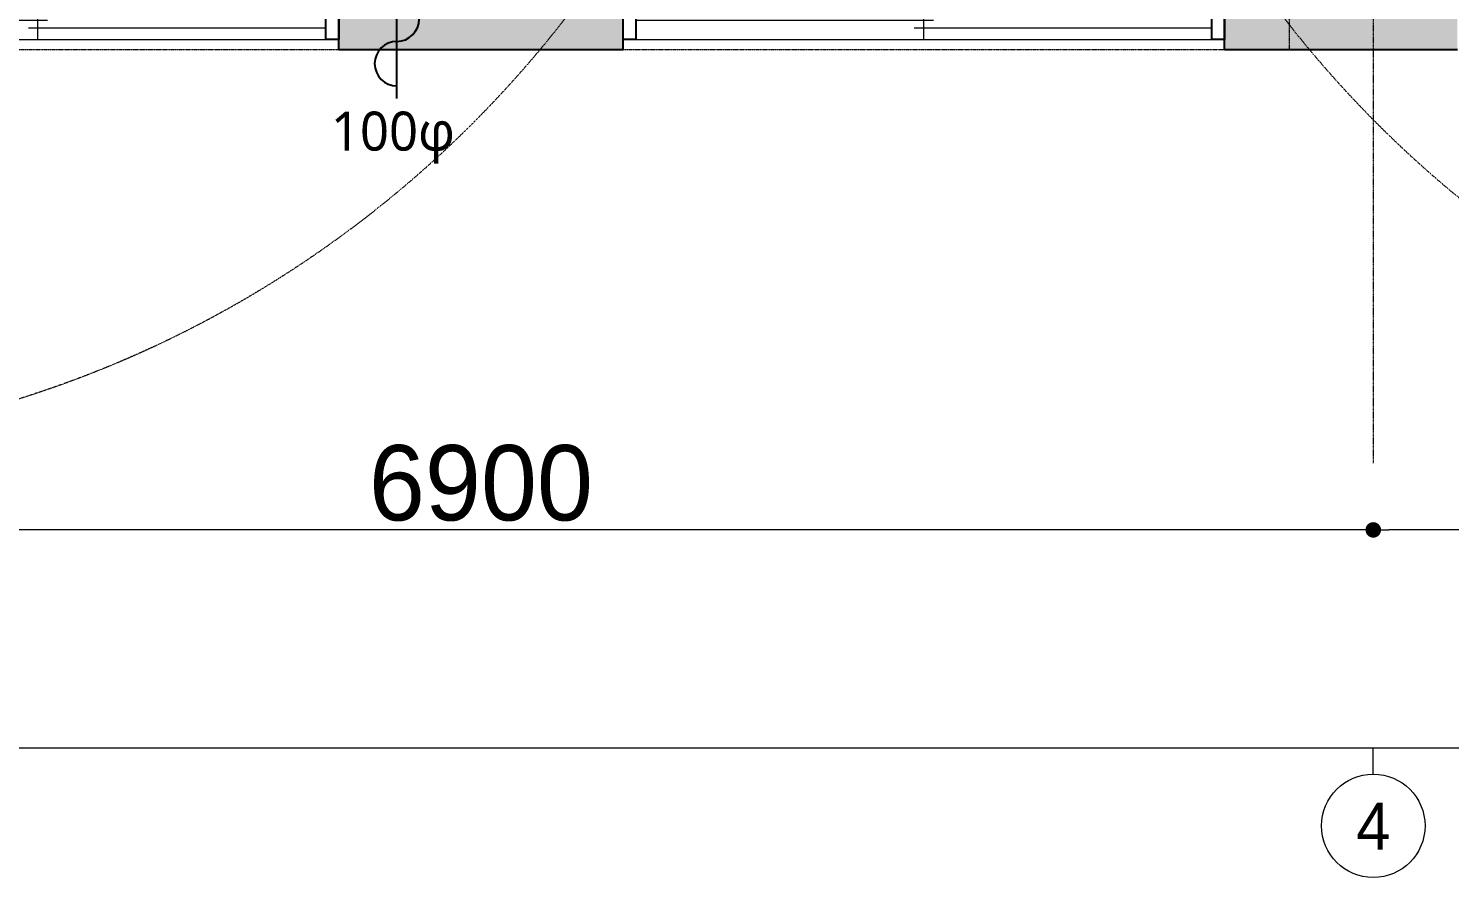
# Model space of a CAD drawing. Header units: millimetres. Extents: x -376000 to 292178, y -193032 to 188048.
# Drawn here: x -66328 to -60834, y 53324 to 56607 of the extents above; entities that cross this region are included whole.
import ezdxf

# ---------------------------------------------------------------- set-up
doc = ezdxf.new("R2010")
doc.units = ezdxf.units.MM
doc.header["$PDMODE"] = 1
doc.header["$PDSIZE"] = -2
for name, pattern in [('VW-01 短破線', [2.116125, 1.058062, -1.058062]), ('ラインタイプ-1', [2.116531, 1.058062, -1.058469]), ('ラインタイプ-28', [1.058161, 0.705383, -0.352778]), ('ラインタイプ-6', [5.291531, 3.175, -1.058062, 0.352704, -0.705764])]:
    doc.linetypes.add(name, pattern=pattern)
for name, color, linetype, lineweight in [('01_基準-寸法', 7, 'Continuous', 5), ('07_文字・記号', 7, 'Continuous', 9), ('_塗（壁） (2D)', 7, 'Continuous', 5), ('_天井プロット (2D)', 7, 'Continuous', 5), ('_平面図(既存部) (2D)', 7, 'Continuous', 5), ('_文字・記号 (2D)', 7, 'Continuous', 5), ('_梁 (2D)', 7, 'Continuous', 5)]:
    doc.layers.add(name, color=color, linetype=linetype, lineweight=lineweight)
for name, color, linetype, lineweight, true_color in [('02_0.25', 1, 'Continuous', 25, 0xff0000), ('03_0.15', 7, 'Continuous', 15, 0x990099), ('04_0.10', 7, 'Continuous', 9, 0x0099ff), ('05_0.05点線', 9, 'ラインタイプ-28', 5, 0x808080), ('06一点鎖線', 7, 'ラインタイプ-6', 9, 0x9999ff)]:
    doc.layers.add(name, color=color, linetype=linetype, lineweight=lineweight, true_color=true_color)
doc.styles.add('Hiragino Kaku Gothic Pro W3', font='', dxfattribs={"bigfont": 'Hiragino Kaku Gothic Pro W3'})
doc.styles.add('Hiragino Sans W3', font='', dxfattribs={"bigfont": 'Hiragino Sans W3'})
doc.styles.add('Yu Gothic UI Semilight', font='Yu Gothic UI Semilight.ttf')
doc.styles.add('ＭＳ Ｐゴシック', font='MS PGothic.ttf')
doc.styles.get('Hiragino Kaku Gothic Pro W3').set_extended_font_data('Hiragino Kaku Gothic Pro W3')
doc.styles.get('Hiragino Sans W3').set_extended_font_data('Hiragino Sans W3')
doc.dimstyles.new('RGT', dxfattribs={"dimtxt": 161.781684, "dimasz": 0.999939, "dimexe": 0, "dimexo": 1, "dimgap": 0.5, "dimtad": 1, "dimdsep": 46, "dimtxsty": 'Hiragino Sans W3', "dimblk": 'DOT', "dimblk1": 'DOT', "dimblk2": 'DOT', "dimcen": 0, "dimazin": 0, "dimtfac": 1, "dimtix": 1, "dimtmove": 0, "dimatfit": 0, "dimldrblk": 'VW_FILLEDARROW', "dimfxl": 1, "dimfrac": 2, "dimtolj": 1, "dimarcsym": 0})

# ---------------------------------------------------------------- blocks, each defined once
blk = doc.blocks.new('塗（壁） (2D)')
at = {"layer": '02_0.25', "linetype": 'Continuous', "lineweight": 0, "true_color": 0xaaaaaa}
for points in [[(-61453.7, 57173.6), (-60803.7, 57173.6), (-60803.7, 56523.6), (-61453.7, 56523.6)], [(-65128.7, 56523.6), (-65128.7, 56723.6), (-64028.7, 56723.6), (-64028.7, 56523.6)], [(-61703.7, 56523.6), (-61703.7, 56723.6), (-61453.7, 56723.6), (-61453.7, 56523.6)]]:
    blk.add_hatch(color=253, dxfattribs=at).paths.add_polyline_path(points)
blk = doc.blocks.new('グループ-31')
at = {"layer": '02_0.25', "flags": 128}
for points in [[(-1162.5, 60), (-1113.1, 60), (-1113.1, -60), (-1162.5, -60)], [(1113.1, 60), (1162.5, 60), (1162.5, -60), (1113.1, -60)]]:
    blk.add_lwpolyline(points, close=True, dxfattribs=at)
at = {"layer": '03_0.15'}
for p, q in [((0, -60), (0, 60)), ((-1113.1, 15), (37, 15)), ((-37, -15), (1113.1, -15))]:
    blk.add_line(p, q, dxfattribs=at)
at = {"layer": '04_0.10'}
for p, q in [((-1113.1, 60), (1113.1, 60)), ((-1113.1, -60), (1113.1, -60))]:
    blk.add_line(p, q, dxfattribs=at)
blk = doc.blocks.new('シンボル-2')
at = {"layer": '02_0.25', "color": 7}
blk.add_blockref('グループ-31', (0, 0), dxfattribs=at)
blk = doc.blocks.new('平面図(既存部) (2D)')
at = {"layer": '02_0.25'}
for p, q in [((-65128.728, 56523.559), (-65128.728, 56723.559)), ((-64028.728, 56523.559), (-64028.728, 56723.559)), ((-61703.728, 56523.559), (-61703.728, 56723.559)), ((-64028.728, 56523.559), (-65128.728, 56523.559)), ((-61453.728, 56523.559), (-61703.728, 56523.559)), ((-60803.728, 56523.559), (-61453.342, 56523.559))]:
    blk.add_line(p, q, dxfattribs=at)
at = {"layer": '06一点鎖線'}
blk.add_line((-61128.728, 72925.18), (-61128.728, 54925.18), dxfattribs=at)
at = {"layer": '04_0.10', "color": 7}
for p in [(-66291.228, 56623.559), (-62866.228, 56623.559)]:
    blk.add_blockref('シンボル-2', p, dxfattribs=at)
blk = doc.blocks.new('天井プロット (2D)')
at = {"layer": '02_0.25'}
blk.add_line((-64903.7, 56335.6), (-64903.7, 57153.8), dxfattribs=at)
for centre, start, end in [((-64903.7, 56642.6), 270, 90), ((-64903.7, 56470.6), 90, 270)]:
    blk.add_arc(centre, 86, start, end, dxfattribs=at)
at = {"layer": '07_文字・記号', "color": 100, "linetype": 'VW-01 短破線', "true_color": 0x00ff3f}
for centre in [(-67653.7, 59277.9), (-58071.9, 59277.9)]:
    blk.add_circle(centre, 4300, dxfattribs=at)
at = {"layer": '04_0.10', "insert": (-65158.8, 56285.2), "char_height": 150.76, "attachment_point": 1, "line_spacing_factor": 1.005088, "style": 'Yu Gothic UI Semilight'}
blk.add_mtext('100φ', dxfattribs=at)
blk = doc.blocks.new('_Dot')
at = {"color": 0, "linetype": 'ByBlock', "lineweight": -2}
blk.add_line((-0.5, 0), (-1, 0), dxfattribs=at)
at = {"color": 0, "linetype": 'ByBlock', "const_width": 0.5}
blk.add_lwpolyline([(-0.25, 0, 1), (0.25, 0, 1)], format="xyb", close=True, dxfattribs=at)
blk = doc.blocks.new('*D458')
at = {"layer": '01_基準-寸法', "color": 0, "lineweight": -2}
for p, q in [((-68028.7, 54669), (-68028.7, 54668)), ((-61188.7, 54668), (-67968.7, 54668)), ((-61128.7, 54669), (-61128.7, 54668))]:
    blk.add_line(p, q, dxfattribs=at)
at = {"layer": 'Defpoints', "color": 0}
for p in [(-68028.7, 54668), (-68028.7, 54668), (-61128.7, 54668)]:
    blk.add_point(p, dxfattribs=at)
at = {"layer": '01_基準-寸法', "color": 0, "lineweight": -2, "xscale": 59.99633789062499, "yscale": 59.99633789062499, "zscale": 59.99633789062499, "rotation": 180}
blk.add_blockref('_Dot', (-68028.7, 54668), dxfattribs=at)
at = {"layer": '01_基準-寸法', "color": 0, "lineweight": -2, "xscale": 59.99633789062499, "yscale": 59.99633789062499, "zscale": 59.99633789062499}
blk.add_blockref('_Dot', (-61128.7, 54668), dxfattribs=at)
at = {"layer": '01_基準-寸法', "color": 0, "insert": (-64578.7, 54848.2), "char_height": 291.21, "attachment_point": 5, "style": 'Hiragino Kaku Gothic Pro W3'}
blk.add_mtext('\\A1;6900', dxfattribs=at)
blk = doc.blocks.new('VW_FILLEDARROW')
at = {"color": 0, "linetype": 'Continuous', "lineweight": 5, "transparency": 16777216, "flags": 128}
blk.add_lwpolyline([(-161.333, 43.229), (0, 0), (-161.333, -43.229)], close=True, dxfattribs=at)
blk = doc.blocks.new('*D459')
at = {"layer": '01_基準-寸法', "color": 0, "lineweight": -2}
for p, q in [((-61128.7, 54669), (-61128.7, 54668)), ((-54288.7, 54668), (-61068.7, 54668)), ((-54228.7, 54669), (-54228.7, 54668))]:
    blk.add_line(p, q, dxfattribs=at)
at = {"layer": 'Defpoints', "color": 0}
for p in [(-61128.7, 54668), (-61128.7, 54668), (-54228.7, 54668)]:
    blk.add_point(p, dxfattribs=at)
at = {"layer": '01_基準-寸法', "color": 0, "lineweight": -2, "xscale": 59.99633789062499, "yscale": 59.99633789062499, "zscale": 59.99633789062499, "rotation": 180}
blk.add_blockref('_Dot', (-61128.7, 54668), dxfattribs=at)
at = {"layer": '01_基準-寸法', "color": 0, "lineweight": -2, "xscale": 59.99633789062499, "yscale": 59.99633789062499, "zscale": 59.99633789062499}
blk.add_blockref('_Dot', (-54228.7, 54668), dxfattribs=at)
at = {"layer": '01_基準-寸法', "color": 0, "insert": (-57678.7, 54848.2), "char_height": 291.21, "attachment_point": 5, "style": 'Hiragino Kaku Gothic Pro W3'}
blk.add_mtext('\\A1;6900', dxfattribs=at)
blk = doc.blocks.new('*D460')
at = {"layer": '01_基準-寸法', "color": 0, "lineweight": -2}
for p, q in [((-81828.7, 54389.7), (-81828.7, 53823.8)), ((-54228.7, 54389.7), (-54228.7, 53823.8)), ((-54288.7, 53823.8), (-81768.7, 53823.8))]:
    blk.add_line(p, q, dxfattribs=at)
at = {"layer": 'Defpoints', "color": 0}
for p in [(-81828.7, 54390.7), (-54228.7, 54390.7), (-81828.7, 53823.8)]:
    blk.add_point(p, dxfattribs=at)
at = {"layer": '01_基準-寸法', "color": 0, "lineweight": -2, "xscale": 59.99633789062499, "yscale": 59.99633789062499, "zscale": 59.99633789062499, "rotation": 180}
blk.add_blockref('_Dot', (-81828.7, 53823.8), dxfattribs=at)
at = {"layer": '01_基準-寸法', "color": 0, "lineweight": -2, "xscale": 59.99633789062499, "yscale": 59.99633789062499, "zscale": 59.99633789062499}
blk.add_blockref('_Dot', (-54228.7, 53823.8), dxfattribs=at)
at = {"layer": '01_基準-寸法', "color": 0, "insert": (-68028.7, 54004), "char_height": 291.21, "attachment_point": 5, "style": 'Hiragino Kaku Gothic Pro W3'}
blk.add_mtext('\\A1;27600', dxfattribs=at)
blk = doc.blocks.new('梁 (2D)')
at = {"layer": '05_0.05点線', "color": 7, "linetype": 'ラインタイプ-1', "flags": 128}
blk.add_lwpolyline([(-67703.728, 56523.559), (-67703.728, 56873.559), (-61453.728, 56873.559), (-61453.728, 56523.559)], close=True, dxfattribs=at)
blk = doc.blocks.new('文字・記号 (2D)')
at = {"layer": '01_基準-寸法'}
blk.add_line((-61128.728, 53723.83), (-61128.728, 53823.83), dxfattribs=at)
blk.add_line((-61128.728, 53723.83), (-61128.728, 53823.83), dxfattribs=at)
blk.add_line((-61128.728, 53723.83), (-61128.728, 53823.83), dxfattribs=at)
blk.add_line((-61128.728, 53723.83), (-61128.728, 53823.83), dxfattribs=at)
blk.add_circle((-61128.728, 53523.83), 200, dxfattribs=at)
at = {"layer": '01_基準-寸法', "insert": (-61128.728, 53612.946), "char_height": 180.909, "attachment_point": 2, "line_spacing_factor": 1.007907, "style": 'ＭＳ Ｐゴシック'}
blk.add_mtext('4', dxfattribs=at)
at = {"layer": '01_基準-寸法'}
for base, p1, p2, picture, middle in [((-68028.728, 54667.993), (-61128.728, 54667.993), (-68028.728, 54667.993), '*D458', (-64578.728, 54848.158)), ((-61128.728, 54667.993), (-54228.728, 54667.993), (-61128.728, 54667.993), '*D459', (-57678.728, 54848.158)), ((-81828.728, 53823.83), (-54228.728, 54390.667), (-81828.728, 54390.667), '*D460', (-68028.728, 54003.995))]:
    dim = blk.add_linear_dim(base=base, p1=p1, p2=p2, dimstyle='RGT', override={"dimtxt": 291.207031, "dimasz": 59.996338, "dimgap": 30, "dimpost": '<>', "dimtxsty": 'Hiragino Kaku Gothic Pro W3', "dimtmove": 2}, dxfattribs=at)
    dim.commit()
    dim.dimension.update_dxf_attribs({"geometry": picture, "text_midpoint": middle})

msp = doc.modelspace()

# ---------------------------------------------------------------- block references
at = {"layer": '_塗（壁） (2D)'}
msp.add_blockref('塗（壁） (2D)', (0, 0), dxfattribs=at)

# ---------------------------------------------------------------- next in the draw order: block references
at = {"layer": '_平面図(既存部) (2D)'}
msp.add_blockref('平面図(既存部) (2D)', (0, 0), dxfattribs=at)

# ---------------------------------------------------------------- next in the draw order: block references
at = {"layer": '_天井プロット (2D)'}
msp.add_blockref('天井プロット (2D)', (0, 0), dxfattribs=at)

# ---------------------------------------------------------------- next in the draw order: block references
at = {"layer": '_文字・記号 (2D)'}
msp.add_blockref('文字・記号 (2D)', (0, 0), dxfattribs=at)

# ---------------------------------------------------------------- next in the draw order: block references
at = {"layer": '_梁 (2D)'}
msp.add_blockref('梁 (2D)', (0, 0), dxfattribs=at)

doc.saveas('drawing.dxf')
